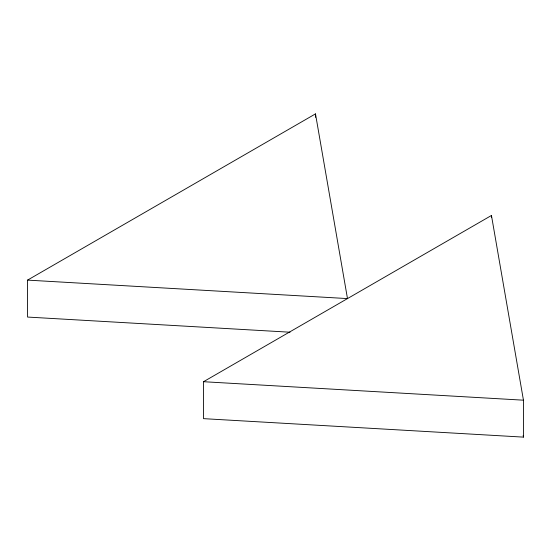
<?xml version="1.0" encoding="UTF-8"?>
<svg xmlns="http://www.w3.org/2000/svg" width="551" height="551" viewBox="0 0 551 551"><rect width="100%" height="100%" fill="white"/><g stroke="black" fill="none" stroke-linecap="round" stroke-linejoin="round"><path stroke-width="0.83" d="M27.55 280.115L315.489 113.878L347.488 298.587L27.55 280.115L27.55 317.059L290.019 332.212M203.512 381.712L491.458 215.469L523.45 400.184L523.45 437.122L203.512 418.65L203.512 381.712L523.45 400.184M523.154 435.428L523.45 437.122M491.458 215.469L491.458 217.184M315.489 113.878L315.489 117.315"/></g></svg>
